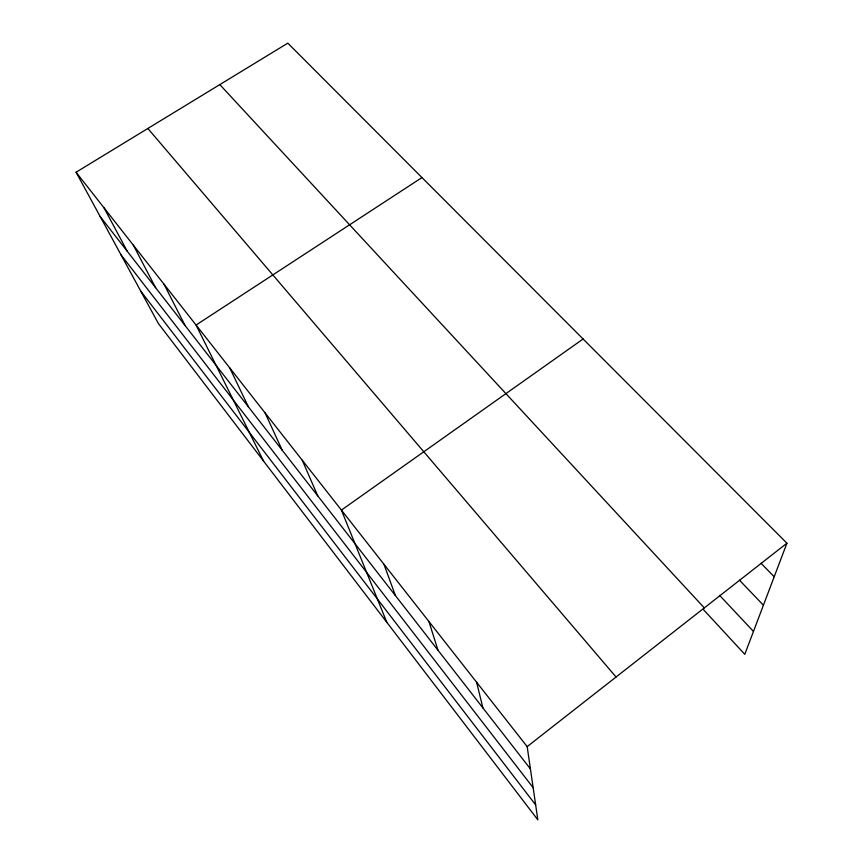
<?xml version="1.0" encoding="UTF-8"?>
<svg xmlns="http://www.w3.org/2000/svg" width="863" height="863" viewBox="0 0 863 863"><rect width="100%" height="100%" fill="white"/><g stroke="black" fill="none" stroke-linecap="round" stroke-linejoin="round"><path stroke-width="1.29" d="M76.073 172.233L527.174 746.624L537.832 819.85L158.361 323.485L76.073 172.233L287.811 43.15L786.927 543.194L744.791 654.316L703.183 609.321M527.174 746.624L786.927 543.194M583.108 338.986L341.414 510.098L386.807 622.299M421.964 177.562L196.074 325.038L263.603 461.155M761.058 563.28L774.197 576.764M739.569 580.27L763.41 605.211M719.559 595.319L753.464 631.425M219.817 84.606L704.316 607.897M147.853 128.479L616.053 677.013M100.14 216.484L530.421 768.922M121.068 254.93L533.151 787.703M140.788 291.176L535.653 804.899M104.067 207.886L127.282 251.316M133.334 245.157L155.588 287.67M163.97 284.164L185.146 325.621M229.741 367.908L248.382 406.807M265.103 412.935L282.244 450.281M302.277 460.27L317.746 495.869M383.959 564.273L395.405 595.578M428.954 621.565L437.983 650.238M476.603 682.245L482.913 707.94"/></g></svg>
